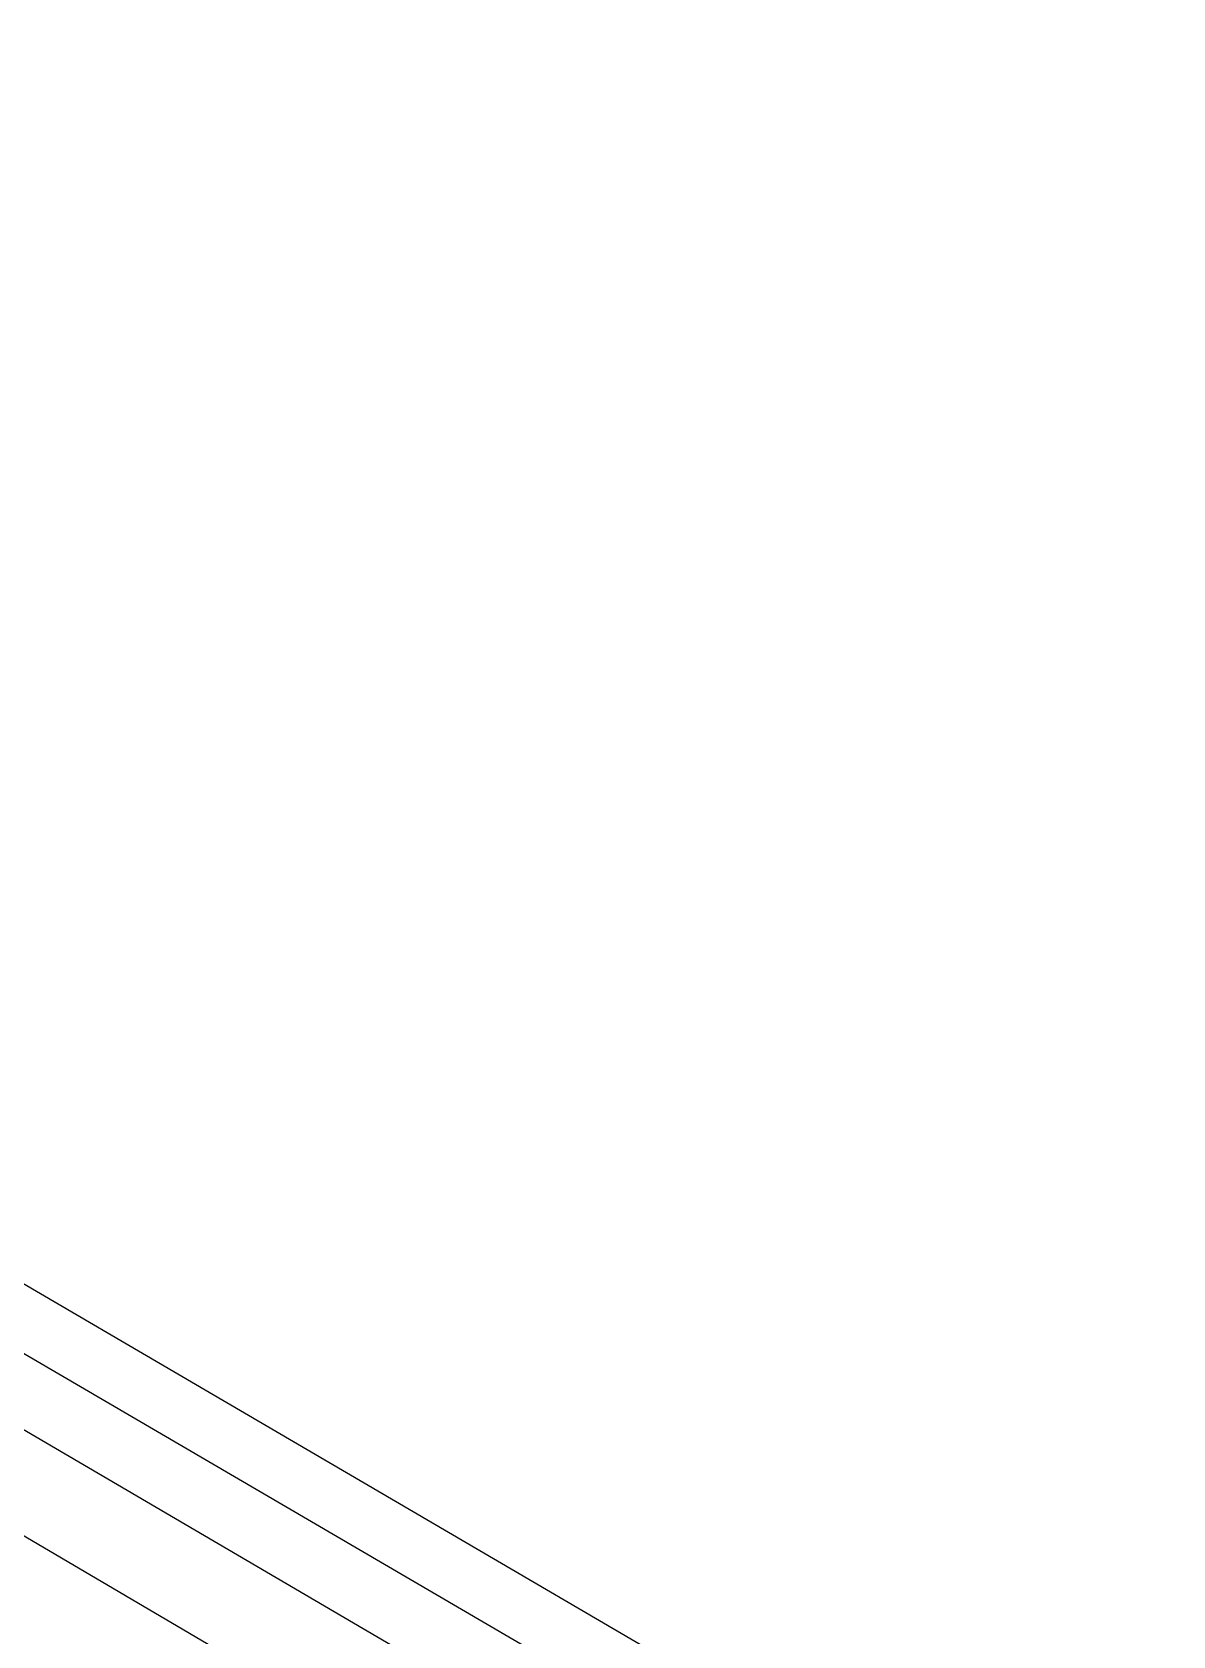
# Model space of a CAD drawing. Header units: inches. Extents: x 653559 to 669309, y 7245317 to 7256454.
# Drawn here: x 655649.8 to 655716.5, y 7252190.4 to 7252284.2 of the extents above; entities that cross this region are included whole.
import ezdxf

# ---------------------------------------------------------------- set-up
doc = ezdxf.new("R2010")
doc.units = ezdxf.units.IN
doc.header["$MEASUREMENT"] = 0
for name, color, linetype in [('Agricola', 3, 'Continuous'), ('Alambrados', 7, 'Continuous'), ('Caminos', 1, 'Continuous'), ('Perimetral', 190, 'Continuous')]:
    doc.layers.add(name, color=color, linetype=linetype)

msp = doc.modelspace()

# ---------------------------------------------------------------- linework, layer by layer
at = {"layer": 'Agricola', "transparency": 33554613}
msp.add_lwpolyline([(655691.973, 7252506.048), (655501.741, 7252297.309), (655709.691, 7252175.6), (656213.723, 7251879.597)], dxfattribs=at)
at = {"layer": 'Alambrados', "transparency": 33554613}
msp.add_lwpolyline([(658197.62, 7250851.89), (658036.097, 7250957.535), (656729.688, 7251258.632), (656728.693, 7251255.87), (656710.532, 7251259.055), (656709.697, 7251251.564), (656567.974, 7251281.717), (656624.357, 7251406.772), (656626.077, 7251411.998), (656251.456, 7251678.367), (656216.346, 7251865.402), (656208.514, 7251874.503), (655913.992, 7252047.349), (655496.003, 7252292.195), (655460.125, 7252313.574), (655330.702, 7252242.244), (655253.035, 7252360.908), (655243.722, 7252356.039)], dxfattribs=at)
at = {"layer": 'Caminos', "transparency": 33554613}
msp.add_lwpolyline([(656214.303, 7251874.875), (656154.613, 7251907.895), (656030.576, 7251983.884), (655896.088, 7252062.121), (655702.942, 7252175.496), (655518.262, 7252283.446)], dxfattribs=at)
at = {"layer": 'Perimetral', "color": 200}
msp.add_polyline3d([(655317.682, 7252242.755, 0), (655448.85, 7252314.034, 0), (656207.3, 7251868.186, 0), (656241.767, 7251679.144, 0), (656617.637, 7251411.735, 0), (656559.589, 7251282.258, 0), (656709.205, 7251249.558, 0), (656710.644, 7251255.425, 0), (656720.045, 7251257.876, 0), (658025.502, 7250955.074, 0), (658183.789, 7250848.979, 0), (658451.159, 7251105.252, 0), (658532.888, 7251129.578, 0), (658535.971, 7251224.363, 0), (658263.963, 7251295.453, 0), (658243.785, 7251321.882, 0), (658413.591, 7251493.802, 0), (658448.39, 7251649.264, 0), (658482.735, 7251745.38, 0), (658437.114, 7251859.564, 0), (658477.902, 7251938.789, 0), (660557.605, 7251427.312, 0)], dxfattribs=at)

doc.saveas('drawing.dxf')
